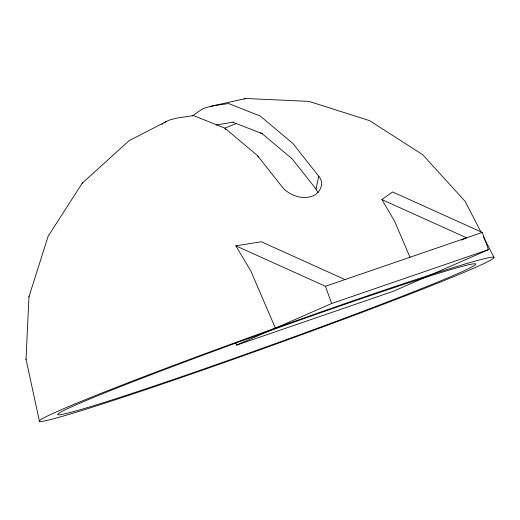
<?xml version="1.0" encoding="UTF-8"?>
<svg xmlns="http://www.w3.org/2000/svg" width="520" height="520" viewBox="0 0 520 520"><rect width="100%" height="100%" fill="white"/><g stroke="black" fill="none" stroke-linecap="round" stroke-linejoin="round"><path stroke-width="0.78" d="M39.436 421.298L26.02 359.164M28.971 296.68L48.159 236.203L82.225 183.216L129.123 140.641L166.849 121.27A157.762 66.905 70.9 0 1 170.553 119.691L177.892 117.884L193.531 115.603L224.887 128.148L257.536 155.669L283.374 188.416C290.446 195.448 301.567 199.505 311.402 196.463C319.767 194.259 325.091 183.313 318.786 176.286L292.916 143.513L260.202 116.025L228.638 103.558L215.131 105.456L206.687 107.387A167.303 70.934 71 0 0 201.123 109.817L192.342 115.908M26 359.684L28.99 296.218M318.136 192.66L316.017 189.053L318.786 176.286M82.225 183.216L82.719 182.774M161.772 124.397L162.572 123.838M410.026 257.315L394.576 221.169L381.882 199.569L392.606 191.945L482.261 232.427L488.462 249.645L393.387 291.258L236.567 345.124L235.755 342.875M163.982 122.915L166.849 121.27M461.409 240.078L466.583 237.816L381.882 199.569M236.567 345.124L331.643 303.511L488.462 249.645M275.405 328.127L250.738 270.829L235.787 245.811L325.442 286.293L482.261 232.427M216.131 124.956L232.921 122.22L262.074 133.62L262.574 133.452M232.921 122.22L233.603 121.999M244.023 98.917L246.259 98.514L309.023 101.4L369.571 120.634L422.637 154.674L465.082 201.292L481.019 232.18M210.386 106.385L245.018 98.696M235.787 245.811L261.307 241.774L345.013 279.572M260.344 132.919L261.827 133.269M262.074 133.62L292.175 158.873L316.017 189.053M224.887 128.148L225.849 129.454M483.249 236.489L494 257.322M257.536 155.669L258.271 157.112M325.442 286.293L331.643 303.511M235.839 123.721A57.493 1.807 -19.8 0 1 225.524 127.777M273.839 329.336L260.156 334.256A222.138 6.975 -19.8 0 0 64.168 413.978A222.138 6.975 -19.8 0 0 360.951 312.039A222.138 6.975 -19.8 0 0 428.467 276.445L419.465 279.318A222.138 6.975 -19.8 0 0 273.839 329.336M289.308 323.161L274.463 328.464A241.67 7.592 -19.8 0 0 45.195 420.797A241.67 7.592 -19.8 0 0 373.64 307.976A241.67 7.592 -19.8 0 0 432.894 274.04L422.383 277.446A241.67 7.592 -19.8 0 0 289.308 323.161"/></g></svg>
